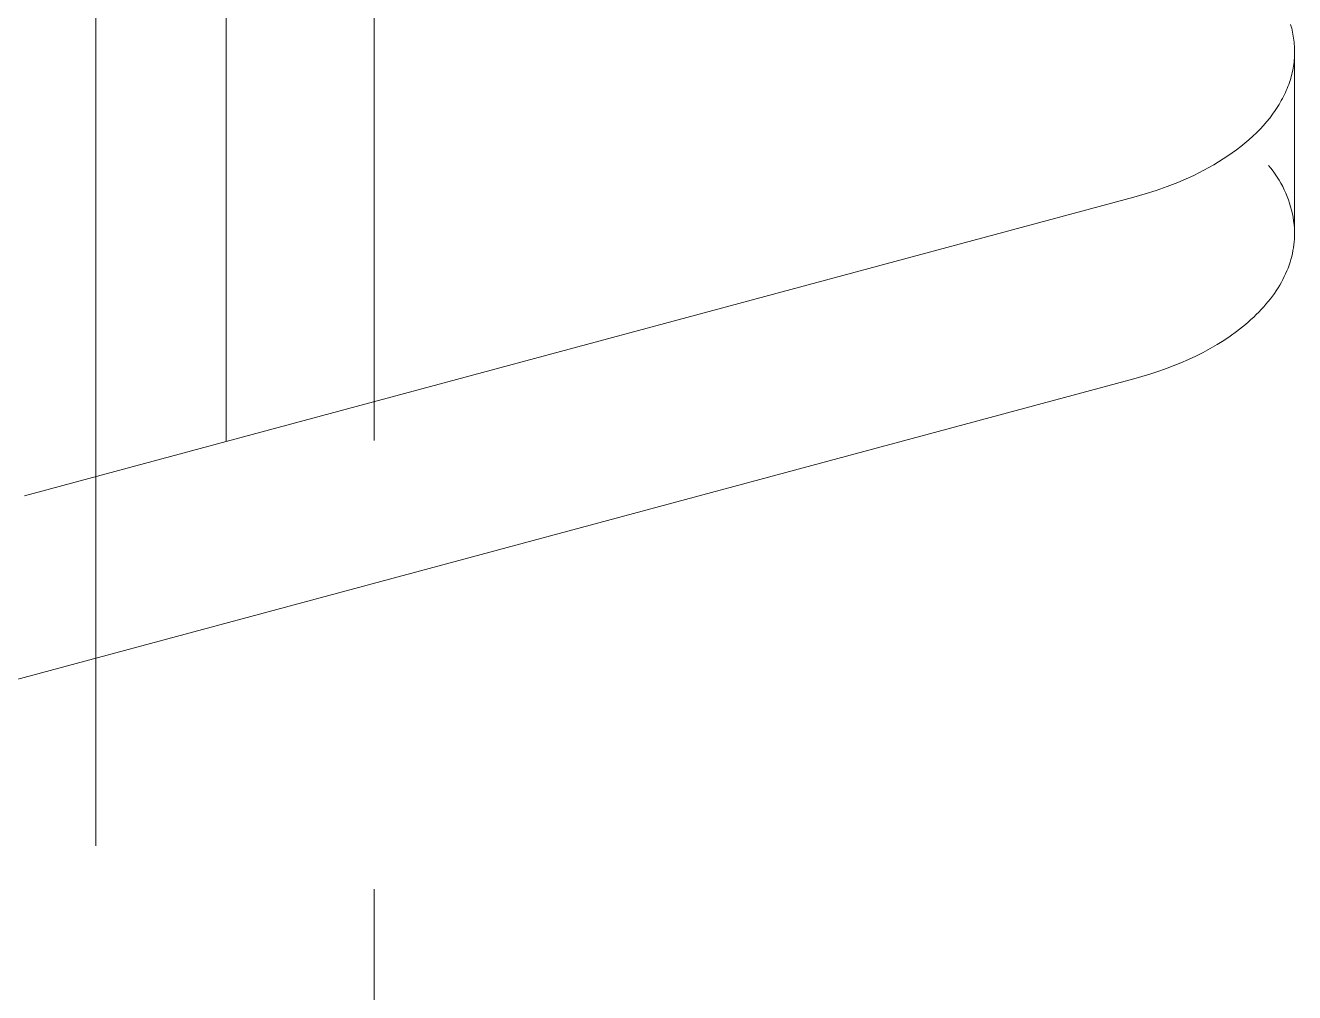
# Model space of a CAD drawing. Header units: inches. Extents: x -6 to 195, y -3 to 126.
# Drawn here: x 120.56 to 122.355, y 46.797 to 48.166 of the extents above; entities that cross this region are included whole.
import ezdxf

# ---------------------------------------------------------------- set-up
doc = ezdxf.new("R2010")
doc.units = ezdxf.units.IN
doc.linetypes.add('HIDDEN', pattern=[1.905, 1.27, -0.635])
doc.layers.add('ZANO_R', color=7, linetype='Continuous', lineweight=0)
doc.layers.add('ZANO_R_przerywana', color=250, linetype='HIDDEN', lineweight=0)

msp = doc.modelspace()

# ---------------------------------------------------------------- linework, layer by layer
at = {"layer": 'ZANO_R'}
for p, q in [((120.84358, 59.27768), (120.84358, 47.5767)), ((122.34977, 48.16692), (122.35055, 48.16421)), ((122.35055, 48.16421), (122.35127, 48.16148)), ((122.35127, 48.16148), (122.35194, 48.15873)), ((122.35194, 48.15873), (122.35255, 48.15598)), ((122.35255, 48.15598), (122.3531, 48.15321)), ((122.3531, 48.15321), (122.3536, 48.15043)), ((122.3536, 48.15043), (122.35403, 48.14764)), ((122.35403, 48.14764), (122.35441, 48.14484)), ((122.35441, 48.14484), (122.35473, 48.14202)), ((122.35473, 48.14202), (122.35499, 48.1392)), ((122.35499, 48.1392), (122.35519, 48.13637)), ((122.35519, 48.13637), (122.35533, 48.13354)), ((122.35533, 48.13354), (122.35541, 48.13069)), ((122.35541, 48.13069), (122.35542, 48.12784)), ((122.35456, 48.1135), (122.3542, 48.11062)), ((122.35486, 48.11638), (122.35456, 48.1135)), ((122.3551, 48.11925), (122.35486, 48.11638)), ((122.35527, 48.12212), (122.3551, 48.11925)), ((122.35538, 48.12498), (122.35527, 48.12212)), ((122.35542, 48.12784), (122.35538, 48.12498)), ((122.35543, 48.12498), (122.35543, 47.87137)), ((122.35068, 48.09333), (122.34986, 48.09045)), ((122.35143, 48.09621), (122.35068, 48.09333)), ((122.35211, 48.09909), (122.35143, 48.09621)), ((122.35273, 48.10198), (122.35211, 48.09909)), ((122.35328, 48.10486), (122.35273, 48.10198)), ((122.35378, 48.10774), (122.35328, 48.10486)), ((122.3542, 48.11062), (122.35378, 48.10774)), ((122.34482, 48.07612), (122.34361, 48.07327)), ((122.34595, 48.07898), (122.34482, 48.07612)), ((122.34703, 48.08184), (122.34595, 48.07898)), ((122.34804, 48.0847), (122.34703, 48.08184)), ((122.34898, 48.08758), (122.34804, 48.0847)), ((122.34986, 48.09045), (122.34898, 48.08758)), ((122.33663, 48.05914), (122.33504, 48.05635)), ((122.33816, 48.06195), (122.33663, 48.05914)), ((122.33962, 48.06477), (122.33816, 48.06195)), ((122.34101, 48.06759), (122.33962, 48.06477)), ((122.34234, 48.07043), (122.34101, 48.06759)), ((122.34361, 48.07327), (122.34234, 48.07043)), ((122.32422, 48.03985), (122.32013, 48.03446)), ((122.32807, 48.04529), (122.32422, 48.03985)), ((122.32991, 48.04804), (122.32807, 48.04529)), ((122.33168, 48.05079), (122.32991, 48.04804)), ((122.3334, 48.05356), (122.33168, 48.05079)), ((122.33504, 48.05635), (122.3334, 48.05356)), ((122.31124, 48.02391), (122.30646, 48.01875)), ((122.3158, 48.02915), (122.31124, 48.02391)), ((122.32013, 48.03446), (122.3158, 48.02915)), ((122.29082, 48.00378), (122.28521, 47.99897)), ((122.29624, 48.00868), (122.29082, 48.00378)), ((122.30146, 48.01367), (122.29624, 48.00868)), ((122.30646, 48.01875), (122.30146, 48.01367)), ((122.27341, 47.98966), (122.26724, 47.98517)), ((122.2794, 47.99427), (122.27341, 47.98966)), ((122.28521, 47.99897), (122.2794, 47.99427)), ((122.24099, 47.96831), (122.23407, 47.96439)), ((122.24777, 47.97235), (122.24099, 47.96831)), ((122.25441, 47.97651), (122.24777, 47.97235)), ((122.26091, 47.98078), (122.25441, 47.97651)), ((122.26724, 47.98517), (122.26091, 47.98078)), ((122.20524, 47.94993), (122.19779, 47.94663)), ((122.2126, 47.95336), (122.20524, 47.94993)), ((122.21987, 47.95691), (122.2126, 47.95336)), ((122.22703, 47.96059), (122.21987, 47.95691)), ((122.23407, 47.96439), (122.22703, 47.96059)), ((122.1595, 47.93199), (122.14385, 47.92702)), ((122.17499, 47.93747), (122.1595, 47.93199)), ((122.19026, 47.94345), (122.17499, 47.93747)), ((122.19779, 47.94663), (122.19026, 47.94345)), ((120.84358, 47.5767), (122.12811, 47.92253)), ((122.14385, 47.92702), (122.12811, 47.92253)), ((122.35485, 47.85912), (122.35517, 47.86321)), ((122.35517, 47.86321), (122.35536, 47.8673)), ((122.35536, 47.8673), (122.35543, 47.87137)), ((122.35131, 47.83858), (122.35228, 47.84269)), ((122.35228, 47.84269), (122.35312, 47.8468)), ((122.35312, 47.8468), (122.35383, 47.85091)), ((122.35383, 47.85091), (122.35441, 47.85502)), ((122.35441, 47.85502), (122.35485, 47.85912)), ((122.3461, 47.8222), (122.3476, 47.82628)), ((122.3476, 47.82628), (122.34897, 47.83038)), ((122.34897, 47.83038), (122.35021, 47.83448)), ((122.35021, 47.83448), (122.35131, 47.83858)), ((122.33664, 47.802), (122.3388, 47.806)), ((122.3388, 47.806), (122.34082, 47.81003)), ((122.34082, 47.81003), (122.34271, 47.81407)), ((122.34271, 47.81407), (122.34447, 47.81813)), ((122.34447, 47.81813), (122.3461, 47.8222)), ((122.32676, 47.78623), (122.32942, 47.79013)), ((122.32942, 47.79013), (122.33195, 47.79406)), ((122.33195, 47.79406), (122.33436, 47.79802)), ((122.33436, 47.79802), (122.33664, 47.802)), ((122.31165, 47.7672), (122.31491, 47.77094)), ((122.31491, 47.77094), (122.31805, 47.77471)), ((122.31805, 47.77471), (122.32108, 47.77851)), ((122.32108, 47.77851), (122.32398, 47.78235)), ((122.32398, 47.78235), (122.32676, 47.78623)), ((122.29369, 47.74917), (122.29749, 47.75269)), ((122.29749, 47.75269), (122.3012, 47.75625)), ((122.3012, 47.75625), (122.30479, 47.75986)), ((122.30479, 47.75986), (122.30828, 47.76351)), ((122.30828, 47.76351), (122.31165, 47.7672)), ((122.27316, 47.73232), (122.27745, 47.73558)), ((122.27745, 47.73558), (122.28166, 47.7389)), ((122.28166, 47.7389), (122.28577, 47.74227)), ((122.28577, 47.74227), (122.28978, 47.7457)), ((122.28978, 47.7457), (122.29369, 47.74917)), ((122.24563, 47.71389), (122.25512, 47.7198)), ((122.25512, 47.7198), (122.26431, 47.72595)), ((122.26431, 47.72595), (122.27316, 47.73232)), ((122.21556, 47.69762), (122.22583, 47.7028)), ((122.22583, 47.7028), (122.23586, 47.70822)), ((122.23586, 47.70822), (122.24563, 47.71389)), ((122.1727, 47.67946), (122.18364, 47.68362)), ((122.18364, 47.68362), (122.19444, 47.68803)), ((122.19444, 47.68803), (122.20509, 47.6927)), ((122.20509, 47.6927), (122.21556, 47.69762)), ((122.12811, 47.66536), (119.2736, 46.89686)), ((122.12811, 47.66536), (122.13934, 47.66851)), ((122.13934, 47.66851), (122.15053, 47.67191)), ((122.15053, 47.67191), (122.16166, 47.67556)), ((122.16166, 47.67556), (122.1727, 47.67946)), ((120.55813, 47.49985), (120.84358, 47.5767))]:
    msp.add_line(p, q, dxfattribs=at)
at = {"layer": 'ZANO_R_przerywana'}
for p, q in [((115.16398, 56.82573), (122.31854, 47.96743)), ((120.65933, 45.09973), (120.65933, 48.95631)), ((121.05303, 48.84815), (121.05303, 45.09973)), ((122.32182, 47.96348), (122.31854, 47.96743)), ((122.32496, 47.95941), (122.32182, 47.96348)), ((122.32797, 47.95524), (122.32496, 47.95941)), ((122.33084, 47.95098), (122.32797, 47.95524)), ((122.33356, 47.94662), (122.33084, 47.95098)), ((122.33613, 47.94217), (122.33356, 47.94662)), ((122.33856, 47.93764), (122.33613, 47.94217)), ((122.34083, 47.93303), (122.33856, 47.93764)), ((122.34295, 47.92835), (122.34083, 47.93303)), ((122.3449, 47.92359), (122.34295, 47.92835)), ((122.3467, 47.91878), (122.3449, 47.92359)), ((122.34834, 47.91391), (122.3467, 47.91878)), ((122.34981, 47.90898), (122.34834, 47.91391)), ((122.35112, 47.90401), (122.34981, 47.90898)), ((122.35225, 47.899), (122.35112, 47.90401)), ((122.35323, 47.89395), (122.35225, 47.899)), ((122.35403, 47.88888), (122.35323, 47.89395)), ((122.35466, 47.88378), (122.35403, 47.88888)), ((122.35512, 47.87866), (122.35466, 47.88378)), ((122.35541, 47.87353), (122.35512, 47.87866))]:
    msp.add_line(p, q, dxfattribs=at)

doc.saveas('drawing.dxf')
